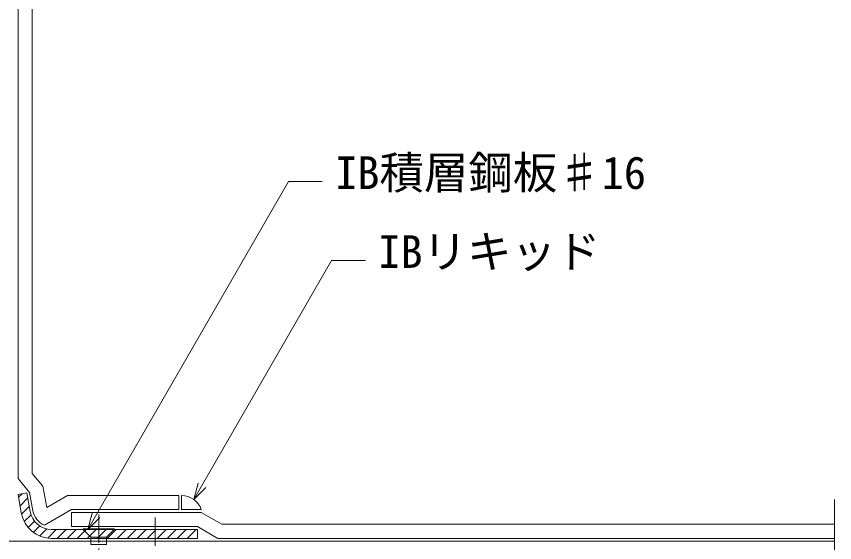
# Model space of a CAD drawing. Units: millimetres, scale not verified. Extents: x -840 to 840, y -594 to 594.
# Drawn here: x -326.4 to -36.7, y -187.9 to -1.6 of the extents above; entities that cross this region are included whole.
import ezdxf
from ezdxf.enums import TextEntityAlignment as Align

# ---------------------------------------------------------------- set-up
doc = ezdxf.new("R2010")
doc.units = ezdxf.units.MM
doc.header["$LTSCALE"] = 2
doc.linetypes.add('CHAIN1', pattern=[8, 5, -1, 1, -1])
for name, color, linetype, lineweight in [('0-2_文字', 5, 'Continuous', 9), ('0-7_中心線', 2, 'CHAIN1', 9), ('0-8_断熱材', 4, 'Continuous', 9), ('0-B_IBｼｰﾄ', 7, 'Continuous', 9), ('0-C_寸法線', 7, 'Continuous', 9), ('0-D_部材(積層鋼板)', 4, 'Continuous', 9), ('0-E_IBリキッド', 7, 'Continuous', 9), ('0-F_部材(ﾋﾞｽ類)', 7, 'Continuous', 9), ('1-0_破断線', 7, 'Continuous', 9)]:
    doc.layers.add(name, color=color, linetype=linetype, lineweight=lineweight)
doc.styles.add('ＭＳ ゴシック', font='')
doc.styles.get('ＭＳ ゴシック').set_extended_font_data('MS Gothic')

msp = doc.modelspace()

# ---------------------------------------------------------------- linework, layer by layer
at = {"layer": '0-7_中心線'}
for p, q in [((-297.276, -177.937), (-297.276, -247.909)), ((-277.276, -178.943), (-277.276, -196.943))]:
    msp.add_line(p, q, dxfattribs=at)
at = {"layer": '0-8_断熱材', "color": 7}
msp.add_line((-351.817, -187.358), (-36.735, -187.358), dxfattribs=at)
at = {"layer": '0-B_IBｼｰﾄ'}
for p, q in [((-325.817, -165.187), (-325.817, 240.753)), ((-320.817, -163.367), (-320.817, 239.413)), ((-317.022, -167.89), (-320.817, -163.367)), ((-321.713, -170.077), (-325.817, -165.187)), ((-315.685, -175.474), (-317.022, -167.89)), ((-320.558, -176.627), (-321.713, -170.077)), ((-315.685, -175.474), (-308.267, -171.191)), ((-316.462, -181.696), (-306.927, -176.191)), ((-268.937, -176.191), (-306.927, -176.191)), ((-260.937, -177.191), (-306.927, -177.191)), ((-306.927, -182.191), (-306.927, -177.191)), ((-260.937, -177.191), (-253.72, -181.358)), ((-262.276, -182.191), (-306.927, -182.191)), ((-262.276, -182.191), (-255.06, -186.358)), ((-253.72, -181.358), (-36.735, -181.358)), ((-255.06, -186.358), (-36.735, -186.358))]:
    msp.add_line(p, q, dxfattribs=at)
msp.add_lwpolyline([(-268.937, -176.191), (-268.937, -171.191), (-308.267, -171.191)], dxfattribs=at)
msp.add_arc((-313.927, -175.458), 6.733, 190, 247.88812, dxfattribs=at)
at = {"layer": '0-C_寸法線'}
for p, q in [((-301.167, -183.191), (-230.116, -60.125)), ((-230.116, -60.125), (-218.116, -60.125)), ((-263.636, -172.57), (-214.837, -88.048)), ((-214.837, -88.048), (-202.837, -88.048))]:
    msp.add_line(p, q, dxfattribs=at)
for points in [[(-259.393, -168.327), (-263.636, -172.57), (-262.083, -166.774)], [(-296.925, -178.949), (-301.167, -183.191), (-299.614, -177.396)]]:
    msp.add_lwpolyline(points, dxfattribs=at)
at = {"layer": '0-D_部材(積層鋼板)'}
for p, q in [((-325.641, -171.796), (-324.396, -170.55)), ((-325.111, -174.801), (-322.378, -172.068)), ((-324.548, -177.774), (-321.848, -175.073)), ((-323.615, -180.376), (-321.226, -177.986)), ((-322.223, -182.519), (-319.967, -180.264)), ((-320.37, -184.202), (-318.105, -181.937)), ((-318.118, -185.485), (-315.614, -182.982)), ((-315.332, -186.235), (-312.288, -183.191)), ((-311.919, -186.358), (-308.753, -183.191)), ((-308.384, -186.358), (-305.217, -183.191)), ((-304.848, -186.358), (-301.682, -183.191)), ((-301.313, -186.358), (-298.146, -183.191)), ((-294.242, -186.358), (-291.075, -183.191)), ((-290.706, -186.358), (-287.54, -183.191)), ((-287.171, -186.358), (-284.004, -183.191)), ((-283.635, -186.358), (-280.469, -183.191)), ((-276.564, -186.358), (-273.397, -183.191)), ((-273.029, -186.358), (-269.862, -183.191)), ((-269.493, -186.358), (-266.326, -183.191)), ((-265.957, -186.358), (-262.791, -183.191)), ((-262.422, -186.358), (-262.276, -186.212))]:
    msp.add_line(p, q, dxfattribs=at)
for points in [[(-321.543, -176.801), (-322.698, -170.251), (-325.817, -170.801), (-324.662, -177.351)], [(-297.276, -186.358), (-297.276, -183.191), (-313.927, -183.191)], [(-313.927, -186.358), (-297.276, -186.358), (-277.276, -186.358), (-277.276, -183.191), (-297.276, -183.191), (-297.276, -186.358)], [(-297.777, -186.358), (-297.276, -185.857), (-294.611, -183.191)], [(-280.1, -186.358), (-277.276, -183.535), (-276.933, -183.191)]]:
    msp.add_lwpolyline(points, dxfattribs=at)
at = {"layer": '0-D_部材(積層鋼板)', "color": 7}
for points in [[(-321.543, -176.801), (-322.698, -170.251), (-325.817, -170.801), (-324.662, -177.351)], [(-313.927, -186.358), (-262.276, -186.358), (-262.276, -183.191), (-313.927, -183.191)]]:
    msp.add_lwpolyline(points, dxfattribs=at)
at = {"layer": '0-D_部材(積層鋼板)'}
msp.add_lwpolyline([(-262.276, -186.358), (-262.276, -183.191), (-277.276, -183.191), (-277.276, -186.358)], close=True, dxfattribs=at)
for radius in [10.9, 7.733]:
    msp.add_arc((-313.927, -175.458), radius, 190, 270, dxfattribs=at)
at = {"layer": '0-D_部材(積層鋼板)', "color": 7}
for radius in [10.9, 7.733]:
    msp.add_arc((-313.927, -175.458), radius, 190, 270, dxfattribs=at)
at = {"layer": '0-E_IBリキッド'}
for p, q in [((-267.937, -176.191), (-267.937, -171.191)), ((-260.937, -176.191), (-267.937, -176.191))]:
    msp.add_line(p, q, dxfattribs=at)
msp.add_arc((-267.937, -178.591), 7.4, 18.92464, 90, dxfattribs=at)
at = {"layer": '0-F_部材(ﾋﾞｽ類)'}
for p, q in [((-300.043, -185.939), (-302.79, -183.191)), ((-294.51, -185.939), (-291.763, -183.191))]:
    msp.add_line(p, q, dxfattribs=at)
for points in [[(-302.79, -183.191), (-291.763, -183.191), (-291.763, -183.031), (-302.79, -183.031)], [(-300.043, -188.526), (-300.043, -185.939), (-294.51, -185.939), (-294.51, -188.526)]]:
    msp.add_lwpolyline(points, close=True, dxfattribs=at)
at = {"layer": '1-0_破断線'}
msp.add_line((-36.735, -239.492), (-36.735, -172.558), dxfattribs=at)

# ---------------------------------------------------------------- texts
at = {"layer": '0-2_文字', "color": 7, "style": 'ＭＳ ゴシック'}
for s, p in [('IB積層鋼板♯16', (-213.575, -66.184)), ('IBリキッド', (-198.297, -94.107))]:
    msp.add_text(s, height=11.54, dxfattribs=at).set_placement(p, align=Align.BOTTOM_LEFT)

doc.saveas('drawing.dxf')
